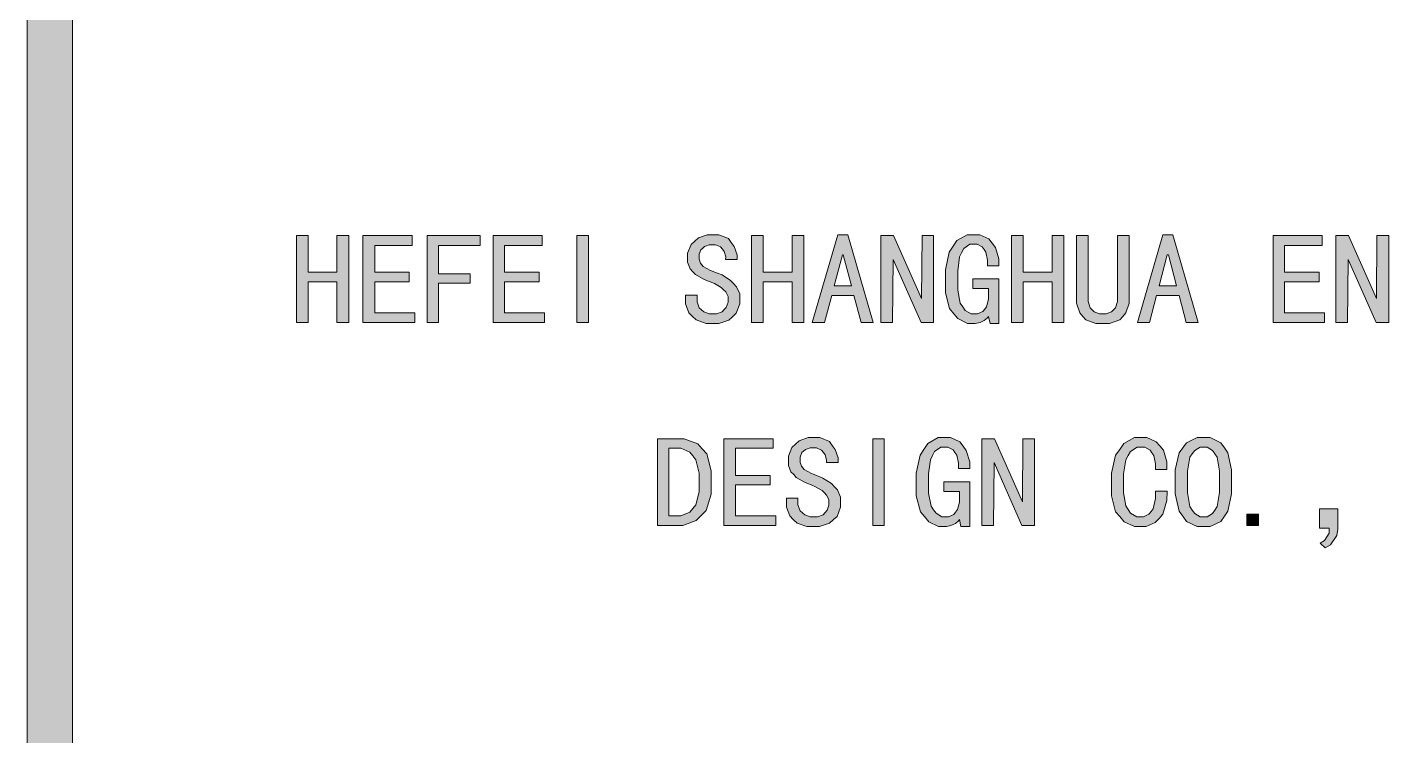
# Model space of a CAD drawing. Header units: millimetres. Extents: x 0 to 586, y 0 to 414.
# Drawn here: x 541.05 to 561.8, y 361.58 to 372.37 of the extents above; entities that cross this region are included whole.
import ezdxf

# ---------------------------------------------------------------- set-up
doc = ezdxf.new("R2010")
doc.units = ezdxf.units.MM

msp = doc.modelspace()

# ---------------------------------------------------------------- hatches: boundary and pattern name
h = msp.add_hatch(color=0)
h.dxf.hatch_style = 2
h.paths.add_polyline_path([(541.736139, 9.860139), (541.048222, 9.860139), (541.048222, 404.223361), (541.736139, 404.223361)])
h = msp.add_hatch(color=0)
h.dxf.hatch_style = 2
h.paths.add_polyline_path([(545.948306, 367.873139), (545.768389, 367.873139), (545.768389, 368.4905), (545.327417, 368.4905), (545.327417, 367.873139), (545.151028, 367.873139), (545.151028, 369.196056), (545.327417, 369.196056), (545.327417, 368.638667), (545.768389, 368.638667), (545.768389, 369.196056), (545.948306, 369.196056)])
h = msp.add_hatch(color=0)
h.dxf.hatch_style = 2
h.paths.add_polyline_path([(546.953722, 367.873139), (546.1635, 367.873139), (546.1635, 369.196056), (546.914917, 369.196056), (546.914917, 369.047889), (546.343417, 369.047889), (546.343417, 368.638667), (546.869056, 368.638667), (546.869056, 368.4905), (546.343417, 368.4905), (546.343417, 368.021306), (546.953722, 368.021306)])
h = msp.add_hatch(color=0)
h.dxf.hatch_style = 2
h.paths.add_polyline_path([(547.952083, 369.047889), (547.317083, 369.047889), (547.317083, 368.613972), (547.796861, 368.613972), (547.796861, 368.469333), (547.317083, 368.469333), (547.317083, 367.873139), (547.140694, 367.873139), (547.140694, 369.196056), (547.952083, 369.196056)])
h = msp.add_hatch(color=0)
h.dxf.hatch_style = 2
h.paths.add_polyline_path([(548.932806, 367.873139), (548.146111, 367.873139), (548.146111, 369.196056), (548.894, 369.196056), (548.894, 369.047889), (548.3225, 369.047889), (548.3225, 368.638667), (548.848139, 368.638667), (548.848139, 368.4905), (548.3225, 368.4905), (548.3225, 368.021306), (548.932806, 368.021306)])
h = msp.add_hatch(color=0)
h.dxf.hatch_style = 2
h.paths.add_polyline_path([(549.599556, 367.873139), (549.423167, 367.873139), (549.423167, 369.196056), (549.599556, 369.196056)])
h = msp.add_hatch(color=0)
h.dxf.hatch_style = 2
h.paths.add_polyline_path([(551.906722, 368.243556), (551.906722, 368.155361), (551.850278, 368.01425), (551.793833, 367.961333), (551.737389, 367.908417), (551.585694, 367.8555), (551.486917, 367.8555), (551.391667, 367.8555), (551.239972, 367.911944), (551.187056, 367.964861), (551.130611, 368.021306), (551.077694, 368.155361), (551.077694, 368.2365), (551.077694, 368.289417), (551.254083, 368.289417), (551.254083, 368.243556), (551.254083, 368.187111), (551.289361, 368.095389), (551.324639, 368.067167), (551.359917, 368.035417), (551.441056, 368.003667), (551.486917, 368.003667), (551.550417, 368.003667), (551.638611, 368.035417), (551.670361, 368.070694), (551.698583, 368.102444), (551.726806, 368.183583), (551.726806, 368.229444), (551.726806, 368.26825), (551.691528, 368.338806), (551.65625, 368.370556), (551.6245, 368.405833), (551.522194, 368.465806), (551.455167, 368.4905), (551.363444, 368.525778), (551.229389, 368.603389), (551.190583, 368.645722), (551.14825, 368.688056), (551.109444, 368.790361), (551.109444, 368.846806), (551.109444, 368.927944), (551.165889, 369.062), (551.222333, 369.111389), (551.27525, 369.160778), (551.409306, 369.210167), (551.486917, 369.210167), (551.589222, 369.210167), (551.733861, 369.150194), (551.776194, 369.090222), (551.822056, 369.03025), (551.867917, 368.90325), (551.867917, 368.832694), (551.688, 368.832694), (551.691528, 368.875028), (551.670361, 368.952639), (551.642139, 368.987917), (551.613917, 369.023194), (551.536306, 369.054944), (551.486917, 369.054944), (551.441056, 369.054944), (551.366972, 369.03025), (551.342278, 369.005556), (551.314056, 368.980861), (551.285833, 368.913833), (551.285833, 368.8715), (551.285833, 368.836222), (551.307, 368.77625), (551.328167, 368.751556), (551.349333, 368.726861), (551.462222, 368.666889), (551.550417, 368.631611), (551.635083, 368.596333), (551.765611, 368.511667), (551.811472, 368.465806), (551.857333, 368.416417), (551.906722, 368.307056)])
h = msp.add_hatch(color=0)
h.dxf.hatch_style = 2
h.paths.add_polyline_path([(552.880389, 367.873139), (552.704, 367.873139), (552.704, 368.4905), (552.263028, 368.4905), (552.263028, 367.873139), (552.083111, 367.873139), (552.083111, 369.196056), (552.263028, 369.196056), (552.263028, 368.638667), (552.704, 368.638667), (552.704, 369.196056), (552.880389, 369.196056)])
h = msp.add_hatch(color=0)
h.paths.add_polyline_path([(553.938722, 367.873139), (553.755278, 367.873139), (553.645917, 368.282361), (553.30725, 368.282361), (553.197889, 367.873139), (553.010917, 367.873139), (553.398972, 369.210167), (553.554194, 369.210167)])
h.paths.add_polyline_path([(553.607111, 368.430528), (553.483639, 368.90325), (553.469528, 368.90325), (553.346056, 368.430528)])
h = msp.add_hatch(color=0)
h.dxf.hatch_style = 2
h.paths.add_polyline_path([(554.859472, 367.873139), (554.668972, 367.873139), (554.242111, 368.832694), (554.235056, 367.873139), (554.055139, 367.873139), (554.055139, 369.196056), (554.249167, 369.196056), (554.676028, 368.2365), (554.683083, 369.196056), (554.859472, 369.196056)])
h = msp.add_hatch(color=0)
h.dxf.hatch_style = 2
h.paths.add_polyline_path([(555.850778, 367.8555), (555.72025, 367.8555), (555.695556, 367.964861), (555.681444, 367.943694), (555.632056, 367.904889), (555.600306, 367.88725), (555.568556, 367.873139), (555.494472, 367.8555), (555.455667, 367.8555), (555.374528, 367.8555), (555.229889, 367.933111), (555.166389, 368.007194), (555.102889, 368.084806), (555.039389, 368.324694), (555.039389, 368.4905), (555.039389, 368.673944), (555.095833, 368.945583), (555.155806, 369.033778), (555.21225, 369.121972), (555.371, 369.210167), (555.473306, 369.210167), (555.5615, 369.210167), (555.699083, 369.146667), (555.752, 369.079639), (555.801389, 369.012611), (555.850778, 368.843278), (555.850778, 368.737444), (555.681444, 368.737444), (555.681444, 368.822111), (555.653222, 368.942056), (555.628528, 368.984389), (555.600306, 369.023194), (555.522694, 369.065528), (555.473306, 369.065528), (555.409806, 369.065528), (555.318083, 369.002028), (555.286333, 368.935), (555.254583, 368.8715), (555.226361, 368.656306), (555.226361, 368.508139), (555.226361, 368.3635), (555.265167, 368.165944), (555.303972, 368.113028), (555.33925, 368.056583), (555.430972, 368.003667), (555.480361, 368.003667), (555.52975, 368.003667), (555.610889, 368.042472), (555.639111, 368.07775), (555.667333, 368.113028), (555.695556, 368.229444), (555.695556, 368.307056), (555.695556, 368.391722), (555.455667, 368.391722), (555.455667, 368.536361), (555.850778, 368.536361)])
h = msp.add_hatch(color=0)
h.dxf.hatch_style = 2
h.paths.add_polyline_path([(556.842083, 367.873139), (556.665694, 367.873139), (556.665694, 368.4905), (556.224722, 368.4905), (556.224722, 367.873139), (556.044806, 367.873139), (556.044806, 369.196056), (556.224722, 369.196056), (556.224722, 368.638667), (556.665694, 368.638667), (556.665694, 369.196056), (556.842083, 369.196056)])
h = msp.add_hatch(color=0)
h.dxf.hatch_style = 2
h.paths.add_polyline_path([(557.840444, 368.261194), (557.840444, 368.165944), (557.791056, 368.021306), (557.745194, 367.964861), (557.695806, 367.911944), (557.540583, 367.8555), (557.438278, 367.8555), (557.332444, 367.8555), (557.18075, 367.911944), (557.131361, 367.964861), (557.0855, 368.021306), (557.036111, 368.165944), (557.036111, 368.261194), (557.036111, 369.196056), (557.2125, 369.196056), (557.2125, 368.261194), (557.2125, 368.194167), (557.24425, 368.095389), (557.276, 368.067167), (557.30775, 368.035417), (557.388889, 368.003667), (557.438278, 368.003667), (557.487667, 368.003667), (557.568806, 368.035417), (557.600556, 368.067167), (557.632306, 368.095389), (557.660528, 368.194167), (557.660528, 368.261194), (557.660528, 369.196056), (557.840444, 369.196056)])
h = msp.add_hatch(color=0)
h.paths.add_polyline_path([(558.891722, 367.873139), (558.708278, 367.873139), (558.598917, 368.282361), (558.256722, 368.282361), (558.150889, 367.873139), (557.963917, 367.873139), (558.351972, 369.210167), (558.507194, 369.210167)])
h.paths.add_polyline_path([(558.560111, 368.430528), (558.436639, 368.90325), (558.419, 368.90325), (558.295528, 368.430528)])
h = msp.add_hatch(color=0)
h.dxf.hatch_style = 2
h.paths.add_polyline_path([(560.817889, 367.873139), (560.031194, 367.873139), (560.031194, 369.196056), (560.779083, 369.196056), (560.779083, 369.047889), (560.207583, 369.047889), (560.207583, 368.638667), (560.733222, 368.638667), (560.733222, 368.4905), (560.207583, 368.4905), (560.207583, 368.021306), (560.817889, 368.021306)])
h = msp.add_hatch(color=0)
h.dxf.hatch_style = 2
h.paths.add_polyline_path([(561.795083, 367.873139), (561.601056, 367.873139), (561.174194, 368.832694), (561.167139, 367.873139), (560.99075, 367.873139), (560.99075, 369.196056), (561.18125, 369.196056), (561.608111, 368.2365), (561.615167, 369.196056), (561.795083, 369.196056)])
h = msp.add_hatch(color=0)
h.paths.add_polyline_path([(551.469278, 365.438972), (551.469278, 365.259056), (551.395194, 365.008583), (551.317583, 364.930972), (551.2435, 364.856889), (551.038889, 364.779278), (550.911889, 364.779278), (550.650833, 364.779278), (550.650833, 366.102194), (550.911889, 366.102194), (551.056528, 366.102194), (551.268194, 366.024583), (551.335222, 365.9505), (551.40225, 365.872889), (551.469278, 365.615361)])
h.paths.add_polyline_path([(551.285833, 365.438972), (551.285833, 365.580083), (551.236444, 365.781167), (551.190583, 365.841139), (551.144722, 365.897583), (551.007139, 365.957556), (550.911889, 365.957556), (550.827222, 365.957556), (550.827222, 364.927444), (550.911889, 364.927444), (551.007139, 364.927444), (551.144722, 364.983889), (551.190583, 365.040333), (551.236444, 365.096778), (551.285833, 365.294333)])
h = msp.add_hatch(color=0)
h.dxf.hatch_style = 2
h.paths.add_polyline_path([(552.453528, 364.779278), (551.663306, 364.779278), (551.663306, 366.102194), (552.414722, 366.102194), (552.414722, 365.957556), (551.839694, 365.957556), (551.839694, 365.544806), (552.368861, 365.544806), (552.368861, 365.400167), (551.839694, 365.400167), (551.839694, 364.927444), (552.453528, 364.927444)])
h = msp.add_hatch(color=0)
h.dxf.hatch_style = 2
h.paths.add_polyline_path([(553.441306, 365.153222), (553.441306, 365.0615), (553.388389, 364.920389), (553.331944, 364.871), (553.2755, 364.818083), (553.120278, 364.765167), (553.025028, 364.765167), (552.929778, 364.765167), (552.778083, 364.818083), (552.721639, 364.874528), (552.668722, 364.927444), (552.615806, 365.0615), (552.615806, 365.142639), (552.615806, 365.199083), (552.792194, 365.199083), (552.792194, 365.153222), (552.792194, 365.09325), (552.827472, 365.005056), (552.86275, 364.973306), (552.898028, 364.941556), (552.979167, 364.913333), (553.025028, 364.913333), (553.088528, 364.913333), (553.176722, 364.945083), (553.208472, 364.976833), (553.236694, 365.012111), (553.264917, 365.089722), (553.264917, 365.135583), (553.264917, 365.174389), (553.229639, 365.244944), (553.194361, 365.280222), (553.159083, 365.311972), (553.060306, 365.371944), (552.993278, 365.400167), (552.901556, 365.435444), (552.7675, 365.513056), (552.728694, 365.555389), (552.686361, 365.597722), (552.647556, 365.6965), (552.647556, 365.756472), (552.647556, 365.837611), (552.700472, 365.968139), (552.756917, 366.017528), (552.813361, 366.070444), (552.947417, 366.119833), (553.025028, 366.119833), (553.127333, 366.119833), (553.271972, 366.059861), (553.314306, 365.999889), (553.360167, 365.939917), (553.406028, 365.809389), (553.406028, 365.738833), (553.226111, 365.738833), (553.229639, 365.781167), (553.208472, 365.858778), (553.18025, 365.894056), (553.152028, 365.929333), (553.074417, 365.964611), (553.025028, 365.964611), (552.979167, 365.964611), (552.905083, 365.939917), (552.876861, 365.915222), (552.852167, 365.890528), (552.823944, 365.819972), (552.823944, 365.777639), (552.823944, 365.742361), (552.845111, 365.682389), (552.866278, 365.657694), (552.887444, 365.633), (552.996806, 365.573028), (553.088528, 365.53775), (553.173194, 365.502472), (553.303722, 365.421333), (553.349583, 365.371944), (553.395444, 365.322556), (553.441306, 365.213194)])
h = msp.add_hatch(color=0)
h.dxf.hatch_style = 2
h.paths.add_polyline_path([(554.108056, 364.779278), (553.931667, 364.779278), (553.931667, 366.102194), (554.108056, 366.102194)])
h = msp.add_hatch(color=0)
h.dxf.hatch_style = 2
h.paths.add_polyline_path([(555.409806, 364.765167), (555.27575, 364.765167), (555.254583, 364.874528), (555.236944, 364.849833), (555.191083, 364.811028), (555.155806, 364.796917), (555.124056, 364.779278), (555.0535, 364.765167), (555.014694, 364.765167), (554.933556, 364.765167), (554.788917, 364.83925), (554.721889, 364.916861), (554.658389, 364.990944), (554.594889, 365.234361), (554.594889, 365.400167), (554.594889, 365.580083), (554.654861, 365.851722), (554.711306, 365.939917), (554.771278, 366.031639), (554.930028, 366.119833), (555.028806, 366.119833), (555.117, 366.119833), (555.258111, 366.052806), (555.3075, 365.989306), (555.356889, 365.922278), (555.409806, 365.752944), (555.409806, 365.647111), (555.236944, 365.647111), (555.236944, 365.72825), (555.21225, 365.851722), (555.184028, 365.890528), (555.155806, 365.932861), (555.078194, 365.971667), (555.028806, 365.971667), (554.968833, 365.971667), (554.873583, 365.908167), (554.841833, 365.844667), (554.813611, 365.781167), (554.781861, 365.565972), (554.781861, 365.414278), (554.781861, 365.273167), (554.820667, 365.075611), (554.859472, 365.019167), (554.898278, 364.96625), (554.986472, 364.913333), (555.035861, 364.913333), (555.088778, 364.913333), (555.166389, 364.948611), (555.194611, 364.983889), (555.222833, 365.022694), (555.254583, 365.135583), (555.254583, 365.213194), (555.254583, 365.297861), (555.014694, 365.297861), (555.014694, 365.446028), (555.409806, 365.446028)])
h = msp.add_hatch(color=0)
h.dxf.hatch_style = 2
h.paths.add_polyline_path([(556.397583, 364.779278), (556.203556, 364.779278), (555.780222, 365.738833), (555.773167, 364.779278), (555.59325, 364.779278), (555.59325, 366.102194), (555.787278, 366.102194), (556.214139, 365.142639), (556.221194, 366.102194), (556.397583, 366.102194)])
h = msp.add_hatch(color=0)
h.dxf.hatch_style = 2
h.paths.add_polyline_path([(558.419, 365.304917), (558.415472, 365.160278), (558.351972, 364.952139), (558.295528, 364.888639), (558.235556, 364.828667), (558.097972, 364.765167), (558.016833, 364.765167), (557.921583, 364.765167), (557.762833, 364.83925), (557.699333, 364.916861), (557.632306, 364.990944), (557.568806, 365.234361), (557.568806, 365.400167), (557.568806, 365.580083), (557.632306, 365.851722), (557.695806, 365.939917), (557.759306, 366.031639), (557.921583, 366.119833), (558.023889, 366.119833), (558.108556, 366.119833), (558.249667, 366.056333), (558.306111, 365.992833), (558.362556, 365.929333), (558.415472, 365.749417), (558.411944, 365.633), (558.239083, 365.633), (558.239083, 365.717667), (558.214389, 365.844667), (558.186167, 365.887), (558.157944, 365.929333), (558.076806, 365.971667), (558.023889, 365.971667), (557.960389, 365.971667), (557.861611, 365.908167), (557.826333, 365.844667), (557.791056, 365.781167), (557.75225, 365.565972), (557.75225, 365.414278), (557.75225, 365.276694), (557.791056, 365.079139), (557.826333, 365.022694), (557.861611, 364.969778), (557.956861, 364.913333), (558.016833, 364.913333), (558.059167, 364.913333), (558.136778, 364.952139), (558.172056, 364.994472), (558.203806, 365.033278), (558.239083, 365.192028), (558.239083, 365.304917)])
h = msp.add_hatch(color=0)
h.paths.add_polyline_path([(559.399722, 365.446028), (559.399722, 365.262583), (559.343278, 365.001528), (559.290361, 364.923917), (559.233917, 364.842778), (559.075167, 364.765167), (558.976389, 364.765167), (558.874083, 364.765167), (558.715333, 364.842778), (558.658889, 364.923917), (558.598917, 365.001528), (558.542472, 365.262583), (558.542472, 365.446028), (558.542472, 365.629472), (558.598917, 365.887), (558.658889, 365.964611), (558.715333, 366.042222), (558.874083, 366.119833), (558.976389, 366.119833), (559.075167, 366.119833), (559.233917, 366.042222), (559.290361, 365.964611), (559.343278, 365.887), (559.399722, 365.629472)])
h.paths.add_polyline_path([(559.216278, 365.446028), (559.216278, 365.608306), (559.181, 365.819972), (559.145722, 365.872889), (559.110444, 365.922278), (559.025778, 365.971667), (558.976389, 365.971667), (558.923472, 365.971667), (558.838806, 365.922278), (558.8, 365.872889), (558.764722, 365.819972), (558.729444, 365.608306), (558.729444, 365.446028), (558.729444, 365.28375), (558.764722, 365.068556), (558.8, 365.015639), (558.838806, 364.962722), (558.923472, 364.913333), (558.976389, 364.913333), (559.025778, 364.913333), (559.110444, 364.962722), (559.145722, 365.015639), (559.181, 365.068556), (559.216278, 365.28375)])
h = msp.add_hatch(color=0)
h.dxf.hatch_style = 2
h.paths.add_polyline_path([(559.812472, 364.779278), (559.632556, 364.779278), (559.632556, 364.952139), (559.812472, 364.952139)])
h = msp.add_hatch(color=0)
h.dxf.hatch_style = 2
h.paths.add_polyline_path([(560.740278, 365.036806), (561.018972, 365.036806), (561.018972, 364.726361), (561.004861, 364.631111), (560.909611, 364.486472), (560.824944, 364.440611), (560.747333, 364.511167), (560.817889, 364.549972), (560.884917, 364.662861), (560.884917, 364.740472), (560.740278, 364.740472)])

# ---------------------------------------------------------------- linework, layer by layer
at = {"color": 0, "lineweight": 0}
for points in [[(541.736139, 9.860139), (541.048222, 9.860139), (541.048222, 404.223361), (541.736139, 404.223361)], [(545.948306, 367.873139), (545.768389, 367.873139), (545.768389, 368.4905), (545.327417, 368.4905), (545.327417, 367.873139), (545.151028, 367.873139), (545.151028, 369.196056), (545.327417, 369.196056), (545.327417, 368.638667), (545.768389, 368.638667), (545.768389, 369.196056), (545.948306, 369.196056)], [(546.953722, 367.873139), (546.1635, 367.873139), (546.1635, 369.196056), (546.914917, 369.196056), (546.914917, 369.047889), (546.343417, 369.047889), (546.343417, 368.638667), (546.869056, 368.638667), (546.869056, 368.4905), (546.343417, 368.4905), (546.343417, 368.021306), (546.953722, 368.021306)], [(547.952083, 369.047889), (547.317083, 369.047889), (547.317083, 368.613972), (547.796861, 368.613972), (547.796861, 368.469333), (547.317083, 368.469333), (547.317083, 367.873139), (547.140694, 367.873139), (547.140694, 369.196056), (547.952083, 369.196056)], [(548.932806, 367.873139), (548.146111, 367.873139), (548.146111, 369.196056), (548.894, 369.196056), (548.894, 369.047889), (548.3225, 369.047889), (548.3225, 368.638667), (548.848139, 368.638667), (548.848139, 368.4905), (548.3225, 368.4905), (548.3225, 368.021306), (548.932806, 368.021306)], [(549.599556, 367.873139), (549.423167, 367.873139), (549.423167, 369.196056), (549.599556, 369.196056)], [(551.906722, 368.243556), (551.906722, 368.155361), (551.850278, 368.01425), (551.793833, 367.961333), (551.737389, 367.908417), (551.585694, 367.8555), (551.486917, 367.8555), (551.391667, 367.8555), (551.239972, 367.911944), (551.187056, 367.964861), (551.130611, 368.021306), (551.077694, 368.155361), (551.077694, 368.2365), (551.077694, 368.289417), (551.254083, 368.289417), (551.254083, 368.243556), (551.254083, 368.187111), (551.289361, 368.095389), (551.324639, 368.067167), (551.359917, 368.035417), (551.441056, 368.003667), (551.486917, 368.003667), (551.550417, 368.003667), (551.638611, 368.035417), (551.670361, 368.070694), (551.698583, 368.102444), (551.726806, 368.183583), (551.726806, 368.229444), (551.726806, 368.26825), (551.691528, 368.338806), (551.65625, 368.370556), (551.6245, 368.405833), (551.522194, 368.465806), (551.455167, 368.4905), (551.363444, 368.525778), (551.229389, 368.603389), (551.190583, 368.645722), (551.14825, 368.688056), (551.109444, 368.790361), (551.109444, 368.846806), (551.109444, 368.927944), (551.165889, 369.062), (551.222333, 369.111389), (551.27525, 369.160778), (551.409306, 369.210167), (551.486917, 369.210167), (551.589222, 369.210167), (551.733861, 369.150194), (551.776194, 369.090222), (551.822056, 369.03025), (551.867917, 368.90325), (551.867917, 368.832694), (551.688, 368.832694), (551.691528, 368.875028), (551.670361, 368.952639), (551.642139, 368.987917), (551.613917, 369.023194), (551.536306, 369.054944), (551.486917, 369.054944), (551.441056, 369.054944), (551.366972, 369.03025), (551.342278, 369.005556), (551.314056, 368.980861), (551.285833, 368.913833), (551.285833, 368.8715), (551.285833, 368.836222), (551.307, 368.77625), (551.328167, 368.751556), (551.349333, 368.726861), (551.462222, 368.666889), (551.550417, 368.631611), (551.635083, 368.596333), (551.765611, 368.511667), (551.811472, 368.465806), (551.857333, 368.416417), (551.906722, 368.307056)], [(552.880389, 367.873139), (552.704, 367.873139), (552.704, 368.4905), (552.263028, 368.4905), (552.263028, 367.873139), (552.083111, 367.873139), (552.083111, 369.196056), (552.263028, 369.196056), (552.263028, 368.638667), (552.704, 368.638667), (552.704, 369.196056), (552.880389, 369.196056)], [(553.938722, 367.873139), (553.755278, 367.873139), (553.645917, 368.282361), (553.30725, 368.282361), (553.197889, 367.873139), (553.010917, 367.873139), (553.398972, 369.210167), (553.554194, 369.210167)], [(554.859472, 367.873139), (554.668972, 367.873139), (554.242111, 368.832694), (554.235056, 367.873139), (554.055139, 367.873139), (554.055139, 369.196056), (554.249167, 369.196056), (554.676028, 368.2365), (554.683083, 369.196056), (554.859472, 369.196056)], [(555.850778, 367.8555), (555.72025, 367.8555), (555.695556, 367.964861), (555.681444, 367.943694), (555.632056, 367.904889), (555.600306, 367.88725), (555.568556, 367.873139), (555.494472, 367.8555), (555.455667, 367.8555), (555.374528, 367.8555), (555.229889, 367.933111), (555.166389, 368.007194), (555.102889, 368.084806), (555.039389, 368.324694), (555.039389, 368.4905), (555.039389, 368.673944), (555.095833, 368.945583), (555.155806, 369.033778), (555.21225, 369.121972), (555.371, 369.210167), (555.473306, 369.210167), (555.5615, 369.210167), (555.699083, 369.146667), (555.752, 369.079639), (555.801389, 369.012611), (555.850778, 368.843278), (555.850778, 368.737444), (555.681444, 368.737444), (555.681444, 368.822111), (555.653222, 368.942056), (555.628528, 368.984389), (555.600306, 369.023194), (555.522694, 369.065528), (555.473306, 369.065528), (555.409806, 369.065528), (555.318083, 369.002028), (555.286333, 368.935), (555.254583, 368.8715), (555.226361, 368.656306), (555.226361, 368.508139), (555.226361, 368.3635), (555.265167, 368.165944), (555.303972, 368.113028), (555.33925, 368.056583), (555.430972, 368.003667), (555.480361, 368.003667), (555.52975, 368.003667), (555.610889, 368.042472), (555.639111, 368.07775), (555.667333, 368.113028), (555.695556, 368.229444), (555.695556, 368.307056), (555.695556, 368.391722), (555.455667, 368.391722), (555.455667, 368.536361), (555.850778, 368.536361)], [(556.842083, 367.873139), (556.665694, 367.873139), (556.665694, 368.4905), (556.224722, 368.4905), (556.224722, 367.873139), (556.044806, 367.873139), (556.044806, 369.196056), (556.224722, 369.196056), (556.224722, 368.638667), (556.665694, 368.638667), (556.665694, 369.196056), (556.842083, 369.196056)], [(557.840444, 368.261194), (557.840444, 368.165944), (557.791056, 368.021306), (557.745194, 367.964861), (557.695806, 367.911944), (557.540583, 367.8555), (557.438278, 367.8555), (557.332444, 367.8555), (557.18075, 367.911944), (557.131361, 367.964861), (557.0855, 368.021306), (557.036111, 368.165944), (557.036111, 368.261194), (557.036111, 369.196056), (557.2125, 369.196056), (557.2125, 368.261194), (557.2125, 368.194167), (557.24425, 368.095389), (557.276, 368.067167), (557.30775, 368.035417), (557.388889, 368.003667), (557.438278, 368.003667), (557.487667, 368.003667), (557.568806, 368.035417), (557.600556, 368.067167), (557.632306, 368.095389), (557.660528, 368.194167), (557.660528, 368.261194), (557.660528, 369.196056), (557.840444, 369.196056)], [(558.891722, 367.873139), (558.708278, 367.873139), (558.598917, 368.282361), (558.256722, 368.282361), (558.150889, 367.873139), (557.963917, 367.873139), (558.351972, 369.210167), (558.507194, 369.210167)], [(560.817889, 367.873139), (560.031194, 367.873139), (560.031194, 369.196056), (560.779083, 369.196056), (560.779083, 369.047889), (560.207583, 369.047889), (560.207583, 368.638667), (560.733222, 368.638667), (560.733222, 368.4905), (560.207583, 368.4905), (560.207583, 368.021306), (560.817889, 368.021306)], [(561.795083, 367.873139), (561.601056, 367.873139), (561.174194, 368.832694), (561.167139, 367.873139), (560.99075, 367.873139), (560.99075, 369.196056), (561.18125, 369.196056), (561.608111, 368.2365), (561.615167, 369.196056), (561.795083, 369.196056)], [(553.607111, 368.430528), (553.483639, 368.90325), (553.469528, 368.90325), (553.346056, 368.430528)], [(558.560111, 368.430528), (558.436639, 368.90325), (558.419, 368.90325), (558.295528, 368.430528)], [(551.469278, 365.438972), (551.469278, 365.259056), (551.395194, 365.008583), (551.317583, 364.930972), (551.2435, 364.856889), (551.038889, 364.779278), (550.911889, 364.779278), (550.650833, 364.779278), (550.650833, 366.102194), (550.911889, 366.102194), (551.056528, 366.102194), (551.268194, 366.024583), (551.335222, 365.9505), (551.40225, 365.872889), (551.469278, 365.615361)], [(552.453528, 364.779278), (551.663306, 364.779278), (551.663306, 366.102194), (552.414722, 366.102194), (552.414722, 365.957556), (551.839694, 365.957556), (551.839694, 365.544806), (552.368861, 365.544806), (552.368861, 365.400167), (551.839694, 365.400167), (551.839694, 364.927444), (552.453528, 364.927444)], [(553.441306, 365.153222), (553.441306, 365.0615), (553.388389, 364.920389), (553.331944, 364.871), (553.2755, 364.818083), (553.120278, 364.765167), (553.025028, 364.765167), (552.929778, 364.765167), (552.778083, 364.818083), (552.721639, 364.874528), (552.668722, 364.927444), (552.615806, 365.0615), (552.615806, 365.142639), (552.615806, 365.199083), (552.792194, 365.199083), (552.792194, 365.153222), (552.792194, 365.09325), (552.827472, 365.005056), (552.86275, 364.973306), (552.898028, 364.941556), (552.979167, 364.913333), (553.025028, 364.913333), (553.088528, 364.913333), (553.176722, 364.945083), (553.208472, 364.976833), (553.236694, 365.012111), (553.264917, 365.089722), (553.264917, 365.135583), (553.264917, 365.174389), (553.229639, 365.244944), (553.194361, 365.280222), (553.159083, 365.311972), (553.060306, 365.371944), (552.993278, 365.400167), (552.901556, 365.435444), (552.7675, 365.513056), (552.728694, 365.555389), (552.686361, 365.597722), (552.647556, 365.6965), (552.647556, 365.756472), (552.647556, 365.837611), (552.700472, 365.968139), (552.756917, 366.017528), (552.813361, 366.070444), (552.947417, 366.119833), (553.025028, 366.119833), (553.127333, 366.119833), (553.271972, 366.059861), (553.314306, 365.999889), (553.360167, 365.939917), (553.406028, 365.809389), (553.406028, 365.738833), (553.226111, 365.738833), (553.229639, 365.781167), (553.208472, 365.858778), (553.18025, 365.894056), (553.152028, 365.929333), (553.074417, 365.964611), (553.025028, 365.964611), (552.979167, 365.964611), (552.905083, 365.939917), (552.876861, 365.915222), (552.852167, 365.890528), (552.823944, 365.819972), (552.823944, 365.777639), (552.823944, 365.742361), (552.845111, 365.682389), (552.866278, 365.657694), (552.887444, 365.633), (552.996806, 365.573028), (553.088528, 365.53775), (553.173194, 365.502472), (553.303722, 365.421333), (553.349583, 365.371944), (553.395444, 365.322556), (553.441306, 365.213194)], [(554.108056, 364.779278), (553.931667, 364.779278), (553.931667, 366.102194), (554.108056, 366.102194)], [(555.409806, 364.765167), (555.27575, 364.765167), (555.254583, 364.874528), (555.236944, 364.849833), (555.191083, 364.811028), (555.155806, 364.796917), (555.124056, 364.779278), (555.0535, 364.765167), (555.014694, 364.765167), (554.933556, 364.765167), (554.788917, 364.83925), (554.721889, 364.916861), (554.658389, 364.990944), (554.594889, 365.234361), (554.594889, 365.400167), (554.594889, 365.580083), (554.654861, 365.851722), (554.711306, 365.939917), (554.771278, 366.031639), (554.930028, 366.119833), (555.028806, 366.119833), (555.117, 366.119833), (555.258111, 366.052806), (555.3075, 365.989306), (555.356889, 365.922278), (555.409806, 365.752944), (555.409806, 365.647111), (555.236944, 365.647111), (555.236944, 365.72825), (555.21225, 365.851722), (555.184028, 365.890528), (555.155806, 365.932861), (555.078194, 365.971667), (555.028806, 365.971667), (554.968833, 365.971667), (554.873583, 365.908167), (554.841833, 365.844667), (554.813611, 365.781167), (554.781861, 365.565972), (554.781861, 365.414278), (554.781861, 365.273167), (554.820667, 365.075611), (554.859472, 365.019167), (554.898278, 364.96625), (554.986472, 364.913333), (555.035861, 364.913333), (555.088778, 364.913333), (555.166389, 364.948611), (555.194611, 364.983889), (555.222833, 365.022694), (555.254583, 365.135583), (555.254583, 365.213194), (555.254583, 365.297861), (555.014694, 365.297861), (555.014694, 365.446028), (555.409806, 365.446028)], [(556.397583, 364.779278), (556.203556, 364.779278), (555.780222, 365.738833), (555.773167, 364.779278), (555.59325, 364.779278), (555.59325, 366.102194), (555.787278, 366.102194), (556.214139, 365.142639), (556.221194, 366.102194), (556.397583, 366.102194)], [(558.419, 365.304917), (558.415472, 365.160278), (558.351972, 364.952139), (558.295528, 364.888639), (558.235556, 364.828667), (558.097972, 364.765167), (558.016833, 364.765167), (557.921583, 364.765167), (557.762833, 364.83925), (557.699333, 364.916861), (557.632306, 364.990944), (557.568806, 365.234361), (557.568806, 365.400167), (557.568806, 365.580083), (557.632306, 365.851722), (557.695806, 365.939917), (557.759306, 366.031639), (557.921583, 366.119833), (558.023889, 366.119833), (558.108556, 366.119833), (558.249667, 366.056333), (558.306111, 365.992833), (558.362556, 365.929333), (558.415472, 365.749417), (558.411944, 365.633), (558.239083, 365.633), (558.239083, 365.717667), (558.214389, 365.844667), (558.186167, 365.887), (558.157944, 365.929333), (558.076806, 365.971667), (558.023889, 365.971667), (557.960389, 365.971667), (557.861611, 365.908167), (557.826333, 365.844667), (557.791056, 365.781167), (557.75225, 365.565972), (557.75225, 365.414278), (557.75225, 365.276694), (557.791056, 365.079139), (557.826333, 365.022694), (557.861611, 364.969778), (557.956861, 364.913333), (558.016833, 364.913333), (558.059167, 364.913333), (558.136778, 364.952139), (558.172056, 364.994472), (558.203806, 365.033278), (558.239083, 365.192028), (558.239083, 365.304917)], [(559.399722, 365.446028), (559.399722, 365.262583), (559.343278, 365.001528), (559.290361, 364.923917), (559.233917, 364.842778), (559.075167, 364.765167), (558.976389, 364.765167), (558.874083, 364.765167), (558.715333, 364.842778), (558.658889, 364.923917), (558.598917, 365.001528), (558.542472, 365.262583), (558.542472, 365.446028), (558.542472, 365.629472), (558.598917, 365.887), (558.658889, 365.964611), (558.715333, 366.042222), (558.874083, 366.119833), (558.976389, 366.119833), (559.075167, 366.119833), (559.233917, 366.042222), (559.290361, 365.964611), (559.343278, 365.887), (559.399722, 365.629472)], [(551.285833, 365.438972), (551.285833, 365.580083), (551.236444, 365.781167), (551.190583, 365.841139), (551.144722, 365.897583), (551.007139, 365.957556), (550.911889, 365.957556), (550.827222, 365.957556), (550.827222, 364.927444), (550.911889, 364.927444), (551.007139, 364.927444), (551.144722, 364.983889), (551.190583, 365.040333), (551.236444, 365.096778), (551.285833, 365.294333)], [(559.216278, 365.446028), (559.216278, 365.608306), (559.181, 365.819972), (559.145722, 365.872889), (559.110444, 365.922278), (559.025778, 365.971667), (558.976389, 365.971667), (558.923472, 365.971667), (558.838806, 365.922278), (558.8, 365.872889), (558.764722, 365.819972), (558.729444, 365.608306), (558.729444, 365.446028), (558.729444, 365.28375), (558.764722, 365.068556), (558.8, 365.015639), (558.838806, 364.962722), (558.923472, 364.913333), (558.976389, 364.913333), (559.025778, 364.913333), (559.110444, 364.962722), (559.145722, 365.015639), (559.181, 365.068556), (559.216278, 365.28375)], [(559.812472, 364.779278), (559.632556, 364.779278), (559.632556, 364.952139), (559.812472, 364.952139)], [(560.740278, 365.036806), (561.018972, 365.036806), (561.018972, 364.726361), (561.004861, 364.631111), (560.909611, 364.486472), (560.824944, 364.440611), (560.747333, 364.511167), (560.817889, 364.549972), (560.884917, 364.662861), (560.884917, 364.740472), (560.740278, 364.740472)]]:
    msp.add_lwpolyline(points, close=True, dxfattribs=at)

doc.saveas('drawing.dxf')
